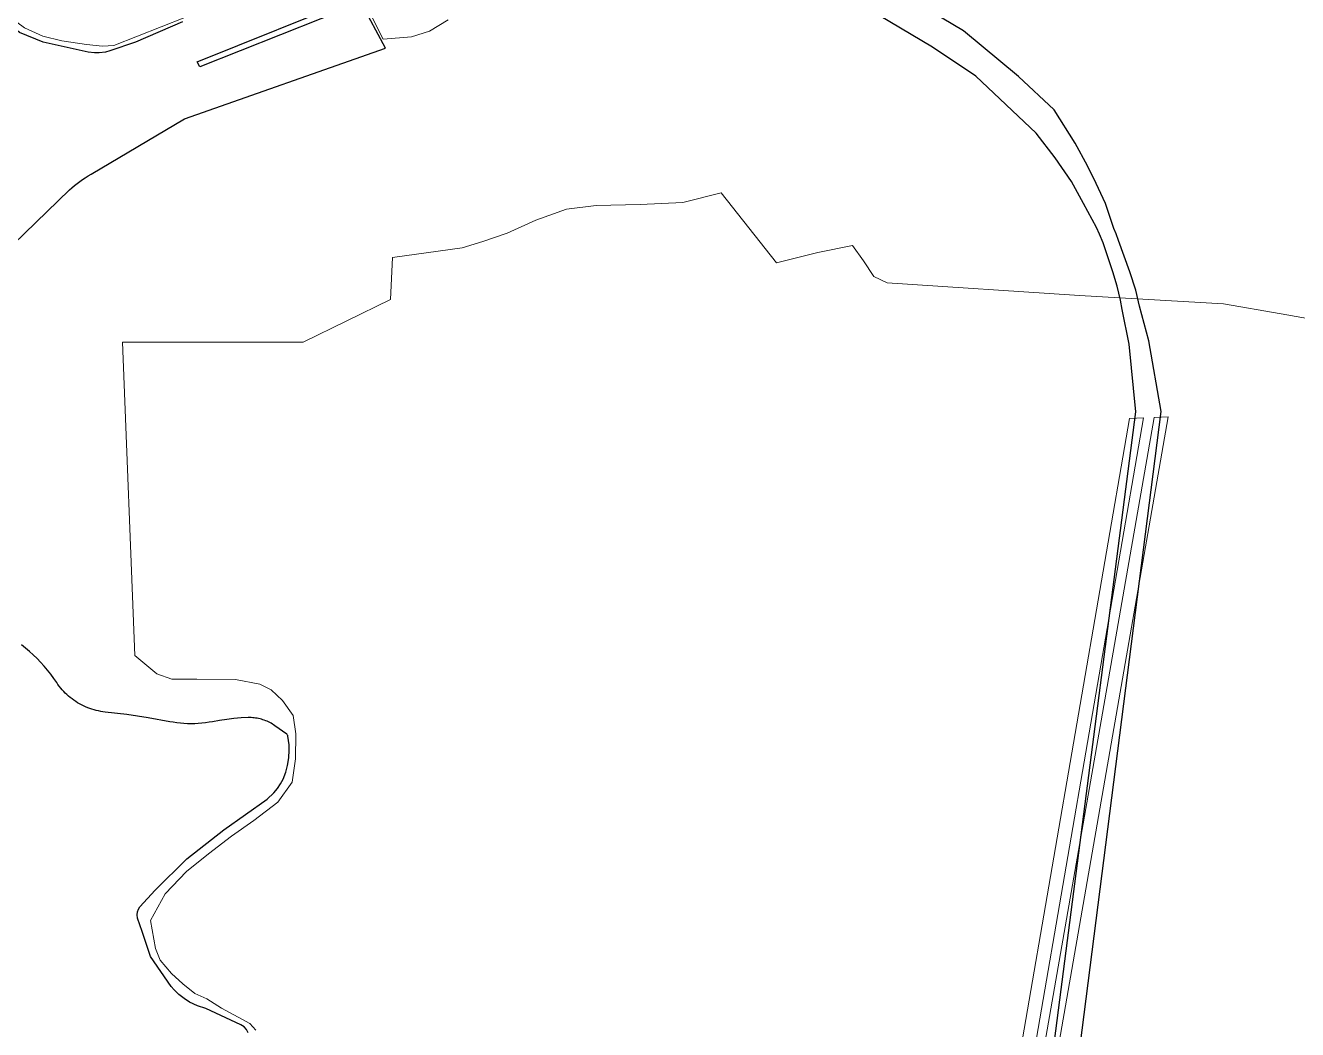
# Model space of a CAD drawing. Header units: millimetres. Extents: x 617751 to 636088, y 68402 to 77988.
# Drawn here: x 627223 to 628046, y 74360 to 75009 of the extents above; entities that cross this region are included whole.
import ezdxf

# ---------------------------------------------------------------- set-up
doc = ezdxf.new("R2010")
doc.units = ezdxf.units.MM
doc.header["$LTSCALE"] = 3
doc.header["$MEASUREMENT"] = 0
for name, color, linetype in [('ALINHAMENTO PREDIAL', 120, 'Continuous'), ('BAIRRO', 30, 'Continuous'), ('NOME LOGRADOURO', 252, 'Continuous'), ('OBRA DE ARTE', 190, 'Continuous')]:
    doc.layers.add(name, color=color, linetype=linetype)

msp = doc.modelspace()

# ---------------------------------------------------------------- linework, layer by layer
at = {"layer": 'ALINHAMENTO PREDIAL'}
for points in [[(627455.91, 74994.82), (627440.23, 75024.21), (627335.75, 74982.74), (627334.18, 74986), (627438.21, 75027.98)], [(627455.91, 74994.82), (627440.23, 75024.21), (627335.75, 74982.74), (627334.18, 74986), (627438.21, 75027.98)], [(627455.91, 74994.82), (627440.23, 75024.21), (627335.75, 74982.74), (627334.18, 74986), (627438.21, 75027.98)], [(627455.91, 74994.82), (627440.23, 75024.21), (627335.75, 74982.74), (627334.18, 74986), (627438.21, 75027.98)], [(627455.91, 74994.82), (627440.23, 75024.21), (627335.75, 74982.74), (627334.18, 74986), (627438.21, 75027.98)], [(627455.91, 74994.82), (627440.23, 75024.21), (627335.75, 74982.74), (627334.18, 74986), (627438.21, 75027.98)], [(627324.64, 75011.82), (627294.2, 74998.67), (627277.69, 74993.02), (627274.75, 74992.28), (627270.76, 74991.78), (627267.74, 74991.76), (627263.73, 74992.21), (627234.6, 74998.67), (627219.29, 75004.98), (627213.82, 75009.38), (627207.28, 75015.26)], [(627324.64, 75011.82), (627294.2, 74998.67), (627277.69, 74993.02), (627274.75, 74992.28), (627270.76, 74991.78), (627267.74, 74991.76), (627263.73, 74992.21), (627234.6, 74998.67), (627219.29, 75004.98), (627213.82, 75009.38), (627207.28, 75015.26)], [(627324.64, 75011.82), (627294.2, 74998.67), (627277.69, 74993.02), (627274.75, 74992.28), (627270.76, 74991.78), (627267.74, 74991.76), (627263.73, 74992.21), (627234.6, 74998.67), (627219.29, 75004.98), (627213.82, 75009.38), (627207.28, 75015.26)], [(627324.64, 75011.82), (627294.2, 74998.67), (627277.69, 74993.02), (627274.75, 74992.28), (627270.76, 74991.78), (627267.74, 74991.76), (627263.73, 74992.21), (627234.6, 74998.67), (627219.29, 75004.98), (627213.82, 75009.38), (627207.28, 75015.26)], [(627324.64, 75011.82), (627294.2, 74998.67), (627277.69, 74993.02), (627274.75, 74992.28), (627270.76, 74991.78), (627267.74, 74991.76), (627263.73, 74992.21), (627234.6, 74998.67), (627219.29, 75004.98), (627213.82, 75009.38), (627207.28, 75015.26)], [(627324.64, 75011.82), (627294.2, 74998.67), (627277.69, 74993.02), (627274.75, 74992.28), (627270.76, 74991.78), (627267.74, 74991.76), (627263.73, 74992.21), (627234.6, 74998.67), (627219.29, 75004.98), (627213.82, 75009.38), (627207.28, 75015.26)], [(627193.05, 74846.76), (627251.57, 74903.07), (627253.15, 74904.53), (627254.78, 74905.95), (627256.45, 74907.3), (627258.17, 74908.6), (627259.94, 74909.84), (627261.74, 74911.02), (627263.59, 74912.14), (627265.47, 74913.19), (627325.85, 74949.08), (627455.91, 74994.82)], [(627193.05, 74846.76), (627251.57, 74903.07), (627253.15, 74904.53), (627254.78, 74905.95), (627256.45, 74907.3), (627258.17, 74908.6), (627259.94, 74909.84), (627261.74, 74911.02), (627263.59, 74912.14), (627265.47, 74913.19), (627325.85, 74949.08), (627455.91, 74994.82)], [(627193.05, 74846.76), (627251.57, 74903.07), (627253.15, 74904.53), (627254.78, 74905.95), (627256.45, 74907.3), (627258.17, 74908.6), (627259.94, 74909.84), (627261.74, 74911.02), (627263.59, 74912.14), (627265.47, 74913.19), (627325.85, 74949.08), (627455.91, 74994.82)], [(627193.05, 74846.76), (627251.57, 74903.07), (627253.15, 74904.53), (627254.78, 74905.95), (627256.45, 74907.3), (627258.17, 74908.6), (627259.94, 74909.84), (627261.74, 74911.02), (627263.59, 74912.14), (627265.47, 74913.19), (627325.85, 74949.08), (627455.91, 74994.82)], [(627193.05, 74846.76), (627251.57, 74903.07), (627253.15, 74904.53), (627254.78, 74905.95), (627256.45, 74907.3), (627258.17, 74908.6), (627259.94, 74909.84), (627261.74, 74911.02), (627263.59, 74912.14), (627265.47, 74913.19), (627325.85, 74949.08), (627455.91, 74994.82)], [(627193.05, 74846.76), (627251.57, 74903.07), (627253.15, 74904.53), (627254.78, 74905.95), (627256.45, 74907.3), (627258.17, 74908.6), (627259.94, 74909.84), (627261.74, 74911.02), (627263.59, 74912.14), (627265.47, 74913.19), (627325.85, 74949.08), (627455.91, 74994.82)], [(627367.18, 74357.81), (627365.99, 74360.07), (627364.48, 74361.72), (627362.33, 74363.1), (627339.82, 74373.58), (627334.39, 74375.32), (627329.25, 74377.79), (627325.65, 74380.09), (627322.3, 74382.75), (627319.24, 74385.74), (627317.38, 74387.9), (627303.85, 74407.24), (627298.65, 74423.48), (627295.62, 74431.95), (627295.26, 74434.15), (627295.45, 74436.09), (627296.1, 74437.93), (627297, 74439.34), (627306.87, 74450.21), (627327.33, 74470.33), (627351.39, 74489.24), (627379.28, 74508.97), (627383.7, 74513.04), (627386.01, 74515.83), (627388.02, 74518.83), (627389.72, 74522.02), (627391.48, 74526.5), (627392.6, 74530.88), (627393.37, 74535.79), (627393.63, 74540.75), (627393.53, 74544.06), (627392.78, 74549.66), (627392.65, 74550.18), (627392.39, 74550.65), (627392.04, 74551.05), (627384.36, 74556.53), (627383.56, 74557.07), (627382.75, 74557.59), (627381.92, 74558.08), (627381.07, 74558.54), (627380.2, 74558.98), (627379.33, 74559.38), (627378.44, 74559.75), (627377.53, 74560.09), (627376.62, 74560.4), (627375.7, 74560.68), (627374.76, 74560.93), (627373.82, 74561.15), (627372.87, 74561.33), (627371.92, 74561.48), (627370.96, 74561.6), (627370, 74561.68), (627369.04, 74561.74), (627368.07, 74561.75), (627367.11, 74561.74), (627362.47, 74561.52), (627357.84, 74561.15), (627353.22, 74560.63), (627348.63, 74559.96), (627344.06, 74559.13), (627341.77, 74558.72), (627339.48, 74558.39), (627337.17, 74558.12), (627334.86, 74557.94), (627332.54, 74557.82), (627330.22, 74557.79), (627327.89, 74557.82), (627325.58, 74557.94), (627323.26, 74558.12), (627320.95, 74558.39), (627318.66, 74558.72), (627316.37, 74559.13), (627302.52, 74561.64), (627288.59, 74563.72), (627274.61, 74565.38), (627273.16, 74565.56), (627271.73, 74565.78), (627270.3, 74566.05), (627268.88, 74566.37), (627267.47, 74566.74), (627266.07, 74567.16), (627264.69, 74567.62), (627263.33, 74568.13), (627261.98, 74568.69), (627260.66, 74569.29), (627259.35, 74569.93), (627258.07, 74570.62), (627256.81, 74571.36), (627255.58, 74572.13), (627254.38, 74572.95), (627253.2, 74573.81), (627252.05, 74574.71), (627250.94, 74575.64), (627249.85, 74576.61), (627248.81, 74577.62), (627247.79, 74578.67), (627246.81, 74579.75), (627245.87, 74580.86), (627244.97, 74582), (627244.11, 74583.17), (627243.28, 74584.37), (627241.39, 74587.14), (627239.4, 74589.85), (627237.32, 74592.49), (627235.16, 74595.06), (627232.91, 74597.56), (627230.58, 74599.97), (627228.17, 74602.32), (627225.69, 74604.58), (627223.13, 74606.75), (627220.5, 74608.84)], [(627367.18, 74357.81), (627365.99, 74360.07), (627364.48, 74361.72), (627362.33, 74363.1), (627339.82, 74373.58), (627334.39, 74375.32), (627329.25, 74377.79), (627325.65, 74380.09), (627322.3, 74382.75), (627319.24, 74385.74), (627317.38, 74387.9), (627303.85, 74407.24), (627298.65, 74423.48), (627295.62, 74431.95), (627295.26, 74434.15), (627295.45, 74436.09), (627296.1, 74437.93), (627297, 74439.34), (627306.87, 74450.21), (627327.33, 74470.33), (627351.39, 74489.24), (627379.28, 74508.97), (627383.7, 74513.04), (627386.01, 74515.83), (627388.02, 74518.83), (627389.72, 74522.02), (627391.48, 74526.5), (627392.6, 74530.88), (627393.37, 74535.79), (627393.63, 74540.75), (627393.53, 74544.06), (627392.78, 74549.66), (627392.65, 74550.18), (627392.39, 74550.65), (627392.04, 74551.05), (627384.36, 74556.53), (627383.56, 74557.07), (627382.75, 74557.59), (627381.92, 74558.08), (627381.07, 74558.54), (627380.2, 74558.98), (627379.33, 74559.38), (627378.44, 74559.75), (627377.53, 74560.09), (627376.62, 74560.4), (627375.7, 74560.68), (627374.76, 74560.93), (627373.82, 74561.15), (627372.87, 74561.33), (627371.92, 74561.48), (627370.96, 74561.6), (627370, 74561.68), (627369.04, 74561.74), (627368.07, 74561.75), (627367.11, 74561.74), (627362.47, 74561.52), (627357.84, 74561.15), (627353.22, 74560.63), (627348.63, 74559.96), (627344.06, 74559.13), (627341.77, 74558.72), (627339.48, 74558.39), (627337.17, 74558.12), (627334.86, 74557.94), (627332.54, 74557.82), (627330.22, 74557.79), (627327.89, 74557.82), (627325.58, 74557.94), (627323.26, 74558.12), (627320.95, 74558.39), (627318.66, 74558.72), (627316.37, 74559.13), (627302.52, 74561.64), (627288.59, 74563.72), (627274.61, 74565.38), (627273.16, 74565.56), (627271.73, 74565.78), (627270.3, 74566.05), (627268.88, 74566.37), (627267.47, 74566.74), (627266.07, 74567.16), (627264.69, 74567.62), (627263.33, 74568.13), (627261.98, 74568.69), (627260.66, 74569.29), (627259.35, 74569.93), (627258.07, 74570.62), (627256.81, 74571.36), (627255.58, 74572.13), (627254.38, 74572.95), (627253.2, 74573.81), (627252.05, 74574.71), (627250.94, 74575.64), (627249.85, 74576.61), (627248.81, 74577.62), (627247.79, 74578.67), (627246.81, 74579.75), (627245.87, 74580.86), (627244.97, 74582), (627244.11, 74583.17), (627243.28, 74584.37), (627241.39, 74587.14), (627239.4, 74589.85), (627237.32, 74592.49), (627235.16, 74595.06), (627232.91, 74597.56), (627230.58, 74599.97), (627228.17, 74602.32), (627225.69, 74604.58), (627223.13, 74606.75), (627220.5, 74608.84)], [(627367.18, 74357.81), (627365.99, 74360.07), (627364.48, 74361.72), (627362.33, 74363.1), (627339.82, 74373.58), (627334.39, 74375.32), (627329.25, 74377.79), (627325.65, 74380.09), (627322.3, 74382.75), (627319.24, 74385.74), (627317.38, 74387.9), (627303.85, 74407.24), (627298.65, 74423.48), (627295.62, 74431.95), (627295.26, 74434.15), (627295.45, 74436.09), (627296.1, 74437.93), (627297, 74439.34), (627306.87, 74450.21), (627327.33, 74470.33), (627351.39, 74489.24), (627379.28, 74508.97), (627383.7, 74513.04), (627386.01, 74515.83), (627388.02, 74518.83), (627389.72, 74522.02), (627391.48, 74526.5), (627392.6, 74530.88), (627393.37, 74535.79), (627393.63, 74540.75), (627393.53, 74544.06), (627392.78, 74549.66), (627392.65, 74550.18), (627392.39, 74550.65), (627392.04, 74551.05), (627384.36, 74556.53), (627383.56, 74557.07), (627382.75, 74557.59), (627381.92, 74558.08), (627381.07, 74558.54), (627380.2, 74558.98), (627379.33, 74559.38), (627378.44, 74559.75), (627377.53, 74560.09), (627376.62, 74560.4), (627375.7, 74560.68), (627374.76, 74560.93), (627373.82, 74561.15), (627372.87, 74561.33), (627371.92, 74561.48), (627370.96, 74561.6), (627370, 74561.68), (627369.04, 74561.74), (627368.07, 74561.75), (627367.11, 74561.74), (627362.47, 74561.52), (627357.84, 74561.15), (627353.22, 74560.63), (627348.63, 74559.96), (627344.06, 74559.13), (627341.77, 74558.72), (627339.48, 74558.39), (627337.17, 74558.12), (627334.86, 74557.94), (627332.54, 74557.82), (627330.22, 74557.79), (627327.89, 74557.82), (627325.58, 74557.94), (627323.26, 74558.12), (627320.95, 74558.39), (627318.66, 74558.72), (627316.37, 74559.13), (627302.52, 74561.64), (627288.59, 74563.72), (627274.61, 74565.38), (627273.16, 74565.56), (627271.73, 74565.78), (627270.3, 74566.05), (627268.88, 74566.37), (627267.47, 74566.74), (627266.07, 74567.16), (627264.69, 74567.62), (627263.33, 74568.13), (627261.98, 74568.69), (627260.66, 74569.29), (627259.35, 74569.93), (627258.07, 74570.62), (627256.81, 74571.36), (627255.58, 74572.13), (627254.38, 74572.95), (627253.2, 74573.81), (627252.05, 74574.71), (627250.94, 74575.64), (627249.85, 74576.61), (627248.81, 74577.62), (627247.79, 74578.67), (627246.81, 74579.75), (627245.87, 74580.86), (627244.97, 74582), (627244.11, 74583.17), (627243.28, 74584.37), (627241.39, 74587.14), (627239.4, 74589.85), (627237.32, 74592.49), (627235.16, 74595.06), (627232.91, 74597.56), (627230.58, 74599.97), (627228.17, 74602.32), (627225.69, 74604.58), (627223.13, 74606.75), (627220.5, 74608.84)], [(627367.18, 74357.81), (627365.99, 74360.07), (627364.48, 74361.72), (627362.33, 74363.1), (627339.82, 74373.58), (627334.39, 74375.32), (627329.25, 74377.79), (627325.65, 74380.09), (627322.3, 74382.75), (627319.24, 74385.74), (627317.38, 74387.9), (627303.85, 74407.24), (627298.65, 74423.48), (627295.62, 74431.95), (627295.26, 74434.15), (627295.45, 74436.09), (627296.1, 74437.93), (627297, 74439.34), (627306.87, 74450.21), (627327.33, 74470.33), (627351.39, 74489.24), (627379.28, 74508.97), (627383.7, 74513.04), (627386.01, 74515.83), (627388.02, 74518.83), (627389.72, 74522.02), (627391.48, 74526.5), (627392.6, 74530.88), (627393.37, 74535.79), (627393.63, 74540.75), (627393.53, 74544.06), (627392.78, 74549.66), (627392.65, 74550.18), (627392.39, 74550.65), (627392.04, 74551.05), (627384.36, 74556.53), (627383.56, 74557.07), (627382.75, 74557.59), (627381.92, 74558.08), (627381.07, 74558.54), (627380.2, 74558.98), (627379.33, 74559.38), (627378.44, 74559.75), (627377.53, 74560.09), (627376.62, 74560.4), (627375.7, 74560.68), (627374.76, 74560.93), (627373.82, 74561.15), (627372.87, 74561.33), (627371.92, 74561.48), (627370.96, 74561.6), (627370, 74561.68), (627369.04, 74561.74), (627368.07, 74561.75), (627367.11, 74561.74), (627362.47, 74561.52), (627357.84, 74561.15), (627353.22, 74560.63), (627348.63, 74559.96), (627344.06, 74559.13), (627341.77, 74558.72), (627339.48, 74558.39), (627337.17, 74558.12), (627334.86, 74557.94), (627332.54, 74557.82), (627330.22, 74557.79), (627327.89, 74557.82), (627325.58, 74557.94), (627323.26, 74558.12), (627320.95, 74558.39), (627318.66, 74558.72), (627316.37, 74559.13), (627302.52, 74561.64), (627288.59, 74563.72), (627274.61, 74565.38), (627273.16, 74565.56), (627271.73, 74565.78), (627270.3, 74566.05), (627268.88, 74566.37), (627267.47, 74566.74), (627266.07, 74567.16), (627264.69, 74567.62), (627263.33, 74568.13), (627261.98, 74568.69), (627260.66, 74569.29), (627259.35, 74569.93), (627258.07, 74570.62), (627256.81, 74571.36), (627255.58, 74572.13), (627254.38, 74572.95), (627253.2, 74573.81), (627252.05, 74574.71), (627250.94, 74575.64), (627249.85, 74576.61), (627248.81, 74577.62), (627247.79, 74578.67), (627246.81, 74579.75), (627245.87, 74580.86), (627244.97, 74582), (627244.11, 74583.17), (627243.28, 74584.37), (627241.39, 74587.14), (627239.4, 74589.85), (627237.32, 74592.49), (627235.16, 74595.06), (627232.91, 74597.56), (627230.58, 74599.97), (627228.17, 74602.32), (627225.69, 74604.58), (627223.13, 74606.75), (627220.5, 74608.84)], [(627367.18, 74357.81), (627365.99, 74360.07), (627364.48, 74361.72), (627362.33, 74363.1), (627339.82, 74373.58), (627334.39, 74375.32), (627329.25, 74377.79), (627325.65, 74380.09), (627322.3, 74382.75), (627319.24, 74385.74), (627317.38, 74387.9), (627303.85, 74407.24), (627298.65, 74423.48), (627295.62, 74431.95), (627295.26, 74434.15), (627295.45, 74436.09), (627296.1, 74437.93), (627297, 74439.34), (627306.87, 74450.21), (627327.33, 74470.33), (627351.39, 74489.24), (627379.28, 74508.97), (627383.7, 74513.04), (627386.01, 74515.83), (627388.02, 74518.83), (627389.72, 74522.02), (627391.48, 74526.5), (627392.6, 74530.88), (627393.37, 74535.79), (627393.63, 74540.75), (627393.53, 74544.06), (627392.78, 74549.66), (627392.65, 74550.18), (627392.39, 74550.65), (627392.04, 74551.05), (627384.36, 74556.53), (627383.56, 74557.07), (627382.75, 74557.59), (627381.92, 74558.08), (627381.07, 74558.54), (627380.2, 74558.98), (627379.33, 74559.38), (627378.44, 74559.75), (627377.53, 74560.09), (627376.62, 74560.4), (627375.7, 74560.68), (627374.76, 74560.93), (627373.82, 74561.15), (627372.87, 74561.33), (627371.92, 74561.48), (627370.96, 74561.6), (627370, 74561.68), (627369.04, 74561.74), (627368.07, 74561.75), (627367.11, 74561.74), (627362.47, 74561.52), (627357.84, 74561.15), (627353.22, 74560.63), (627348.63, 74559.96), (627344.06, 74559.13), (627341.77, 74558.72), (627339.48, 74558.39), (627337.17, 74558.12), (627334.86, 74557.94), (627332.54, 74557.82), (627330.22, 74557.79), (627327.89, 74557.82), (627325.58, 74557.94), (627323.26, 74558.12), (627320.95, 74558.39), (627318.66, 74558.72), (627316.37, 74559.13), (627302.52, 74561.64), (627288.59, 74563.72), (627274.61, 74565.38), (627273.16, 74565.56), (627271.73, 74565.78), (627270.3, 74566.05), (627268.88, 74566.37), (627267.47, 74566.74), (627266.07, 74567.16), (627264.69, 74567.62), (627263.33, 74568.13), (627261.98, 74568.69), (627260.66, 74569.29), (627259.35, 74569.93), (627258.07, 74570.62), (627256.81, 74571.36), (627255.58, 74572.13), (627254.38, 74572.95), (627253.2, 74573.81), (627252.05, 74574.71), (627250.94, 74575.64), (627249.85, 74576.61), (627248.81, 74577.62), (627247.79, 74578.67), (627246.81, 74579.75), (627245.87, 74580.86), (627244.97, 74582), (627244.11, 74583.17), (627243.28, 74584.37), (627241.39, 74587.14), (627239.4, 74589.85), (627237.32, 74592.49), (627235.16, 74595.06), (627232.91, 74597.56), (627230.58, 74599.97), (627228.17, 74602.32), (627225.69, 74604.58), (627223.13, 74606.75), (627220.5, 74608.84)], [(627367.18, 74357.81), (627365.99, 74360.07), (627364.48, 74361.72), (627362.33, 74363.1), (627339.82, 74373.58), (627334.39, 74375.32), (627329.25, 74377.79), (627325.65, 74380.09), (627322.3, 74382.75), (627319.24, 74385.74), (627317.38, 74387.9), (627303.85, 74407.24), (627298.65, 74423.48), (627295.62, 74431.95), (627295.26, 74434.15), (627295.45, 74436.09), (627296.1, 74437.93), (627297, 74439.34), (627306.87, 74450.21), (627327.33, 74470.33), (627351.39, 74489.24), (627379.28, 74508.97), (627383.7, 74513.04), (627386.01, 74515.83), (627388.02, 74518.83), (627389.72, 74522.02), (627391.48, 74526.5), (627392.6, 74530.88), (627393.37, 74535.79), (627393.63, 74540.75), (627393.53, 74544.06), (627392.78, 74549.66), (627392.65, 74550.18), (627392.39, 74550.65), (627392.04, 74551.05), (627384.36, 74556.53), (627383.56, 74557.07), (627382.75, 74557.59), (627381.92, 74558.08), (627381.07, 74558.54), (627380.2, 74558.98), (627379.33, 74559.38), (627378.44, 74559.75), (627377.53, 74560.09), (627376.62, 74560.4), (627375.7, 74560.68), (627374.76, 74560.93), (627373.82, 74561.15), (627372.87, 74561.33), (627371.92, 74561.48), (627370.96, 74561.6), (627370, 74561.68), (627369.04, 74561.74), (627368.07, 74561.75), (627367.11, 74561.74), (627362.47, 74561.52), (627357.84, 74561.15), (627353.22, 74560.63), (627348.63, 74559.96), (627344.06, 74559.13), (627341.77, 74558.72), (627339.48, 74558.39), (627337.17, 74558.12), (627334.86, 74557.94), (627332.54, 74557.82), (627330.22, 74557.79), (627327.89, 74557.82), (627325.58, 74557.94), (627323.26, 74558.12), (627320.95, 74558.39), (627318.66, 74558.72), (627316.37, 74559.13), (627302.52, 74561.64), (627288.59, 74563.72), (627274.61, 74565.38), (627273.16, 74565.56), (627271.73, 74565.78), (627270.3, 74566.05), (627268.88, 74566.37), (627267.47, 74566.74), (627266.07, 74567.16), (627264.69, 74567.62), (627263.33, 74568.13), (627261.98, 74568.69), (627260.66, 74569.29), (627259.35, 74569.93), (627258.07, 74570.62), (627256.81, 74571.36), (627255.58, 74572.13), (627254.38, 74572.95), (627253.2, 74573.81), (627252.05, 74574.71), (627250.94, 74575.64), (627249.85, 74576.61), (627248.81, 74577.62), (627247.79, 74578.67), (627246.81, 74579.75), (627245.87, 74580.86), (627244.97, 74582), (627244.11, 74583.17), (627243.28, 74584.37), (627241.39, 74587.14), (627239.4, 74589.85), (627237.32, 74592.49), (627235.16, 74595.06), (627232.91, 74597.56), (627230.58, 74599.97), (627228.17, 74602.32), (627225.69, 74604.58), (627223.13, 74606.75), (627220.5, 74608.84)]]:
    msp.add_lwpolyline(points, dxfattribs=at)
at = {"layer": 'BAIRRO', "lineweight": 20}
for points in [[(627326.21, 75014.61), (627280.13, 74996.59), (627272.82, 74996.08), (627262.62, 74997.27), (627246.7, 74999.51), (627234.29, 75002.57), (627222.56, 75007.84), (627213.38, 75014.64)], [(627496.45, 75013.08), (627484.32, 75005.8), (627472.73, 75002.03), (627454.41, 75000.69), (627447.13, 75014.96)], [(628067.8, 74817.09), (628035.01, 74822.93), (627997.71, 74829.44), (627904.63, 74834.73), (627780.19, 74842.94), (627771.76, 74847.01), (627765.03, 74857.33), (627757.86, 74867.2), (627735.42, 74862.71), (627708.75, 74855.93), (627672.94, 74901.22), (627648.22, 74894.89), (627620.65, 74893.62), (627592.13, 74892.99), (627572.9, 74890.6), (627553.09, 74883.58), (627534.53, 74875.16), (627518.85, 74869.69), (627505.43, 74865.64), (627460.45, 74859.46), (627459.1, 74832.15), (627402.7, 74804.71), (627285.84, 74804.55), (627293.75, 74601.9), (627308.12, 74590.15), (627317.7, 74586.66), (627333.82, 74586.66), (627358.95, 74586.45), (627374.7, 74583.43), (627381.96, 74579.79), (627389.23, 74572.83), (627396.19, 74563.15), (627398.01, 74551.34), (627397.71, 74535), (627395.59, 74520.07), (627386.2, 74507.06), (627370.76, 74495.26), (627356.27, 74484.99), (627341.49, 74473.55), (627327.19, 74462.12), (627313.37, 74447.82), (627303.84, 74430.43), (627307.18, 74412.33), (627310.27, 74404.94), (627317.42, 74396.13), (627324.81, 74389.46), (627332.68, 74383.26), (627340.3, 74379.93), (627349.83, 74373.73), (627360.58, 74367.95), (627368.21, 74363.9), (627372.02, 74359.61)], [(627372.02, 74359.61), (627368.21, 74363.9), (627360.58, 74367.95), (627349.83, 74373.73), (627340.3, 74379.93), (627332.68, 74383.26), (627324.81, 74389.46), (627317.42, 74396.13), (627310.27, 74404.94), (627307.18, 74412.33), (627303.84, 74430.43), (627313.37, 74447.82), (627327.19, 74462.12), (627341.49, 74473.55), (627356.27, 74484.99), (627370.76, 74495.26), (627386.2, 74507.06), (627395.59, 74520.07), (627397.71, 74535), (627398.01, 74551.34), (627396.19, 74563.15), (627389.23, 74572.83), (627381.96, 74579.79), (627374.7, 74583.43), (627358.95, 74586.45), (627333.82, 74586.66), (627317.7, 74586.66), (627308.12, 74590.15), (627293.75, 74601.9), (627285.84, 74804.55), (627402.7, 74804.71), (627459.1, 74832.15), (627460.45, 74859.46), (627505.43, 74865.64), (627518.85, 74869.69), (627534.53, 74875.16), (627553.09, 74883.58), (627572.9, 74890.6), (627592.13, 74892.99), (627620.65, 74893.62), (627648.22, 74894.89), (627672.94, 74901.22), (627708.75, 74855.93), (627735.42, 74862.71), (627757.86, 74867.2), (627765.03, 74857.33), (627771.76, 74847.01), (627780.19, 74842.94), (627904.63, 74834.73), (627997.71, 74829.44), (628035.01, 74822.93), (628067.8, 74817.09)]]:
    msp.add_lwpolyline(points, dxfattribs=at)
at = {"layer": 'NOME LOGRADOURO'}
for points in [[(627696.16, 72756.79), (627699.05, 72825.19), (627699.49, 72835.6), (627761.32, 73344.09), (627812.15, 73753.51), (627849.3, 74048.87), (627940.99, 74759.47), (627936.65, 74803.39), (627932.32, 74825.76), (627931.18, 74831.77), (627929.05, 74840.86), (627926.16, 74850.12), (627919.86, 74868.9), (627917.64, 74874.45), (627915.65, 74878.73), (627907.25, 74894.33), (627899.52, 74908.45), (627889, 74923.88), (627876.59, 74939.77), (627837.54, 74976.69), (627809.6, 74995.54), (627686.48, 75068.73), (627293.15, 75299.98), (627224.29, 75363.01)], [(627696.16, 72756.79), (627699.05, 72825.19), (627699.49, 72835.6), (627761.32, 73344.09), (627812.15, 73753.51), (627849.3, 74048.87), (627940.99, 74759.47), (627936.65, 74803.39), (627932.32, 74825.76), (627931.18, 74831.77), (627929.05, 74840.86), (627926.16, 74850.12), (627919.86, 74868.9), (627917.64, 74874.45), (627915.65, 74878.73), (627907.25, 74894.33), (627899.52, 74908.45), (627889, 74923.88), (627876.59, 74939.77), (627837.54, 74976.69), (627809.6, 74995.54), (627686.48, 75068.73), (627293.15, 75299.98), (627224.29, 75363.01)], [(627696.16, 72756.79), (627699.05, 72825.19), (627699.49, 72835.6), (627761.32, 73344.09), (627812.15, 73753.51), (627849.3, 74048.87), (627940.99, 74759.47), (627936.65, 74803.39), (627932.32, 74825.76), (627931.18, 74831.77), (627929.05, 74840.86), (627926.16, 74850.12), (627919.86, 74868.9), (627917.64, 74874.45), (627915.65, 74878.73), (627907.25, 74894.33), (627899.52, 74908.45), (627889, 74923.88), (627876.59, 74939.77), (627837.54, 74976.69), (627809.6, 74995.54), (627686.48, 75068.73), (627293.15, 75299.98), (627224.29, 75363.01)], [(627696.16, 72756.79), (627699.05, 72825.19), (627699.49, 72835.6), (627761.32, 73344.09), (627812.15, 73753.51), (627849.3, 74048.87), (627940.99, 74759.47), (627936.65, 74803.39), (627932.32, 74825.76), (627931.18, 74831.77), (627929.05, 74840.86), (627926.16, 74850.12), (627919.86, 74868.9), (627917.64, 74874.45), (627915.65, 74878.73), (627907.25, 74894.33), (627899.52, 74908.45), (627889, 74923.88), (627876.59, 74939.77), (627837.54, 74976.69), (627809.6, 74995.54), (627686.48, 75068.73), (627293.15, 75299.98), (627224.29, 75363.01)], [(627696.16, 72756.79), (627699.05, 72825.19), (627699.49, 72835.6), (627761.32, 73344.09), (627812.15, 73753.51), (627849.3, 74048.87), (627940.99, 74759.47), (627936.65, 74803.39), (627932.32, 74825.76), (627931.18, 74831.77), (627929.05, 74840.86), (627926.16, 74850.12), (627919.86, 74868.9), (627917.64, 74874.45), (627915.65, 74878.73), (627907.25, 74894.33), (627899.52, 74908.45), (627889, 74923.88), (627876.59, 74939.77), (627837.54, 74976.69), (627809.6, 74995.54), (627686.48, 75068.73), (627293.15, 75299.98), (627224.29, 75363.01)], [(627712.42, 72756.79), (627714.27, 72825.91), (627777.79, 73334.73), (627831.06, 73760.17), (627866.82, 74050.67), (627957.44, 74759.79), (627949.57, 74805.58), (627943.39, 74827.83), (627941, 74838.16), (627937.18, 74850.18), (627929.87, 74870.36), (627928.26, 74874.62), (627926.9, 74878.21), (627921.4, 74894.22), (627915.42, 74907.24), (627909.77, 74918.74), (627901.8, 74933.4), (627888.2, 74954.89), (627865.09, 74976.55), (627829.59, 75006.03), (627702.99, 75081.44)], [(627712.42, 72756.79), (627714.27, 72825.91), (627777.79, 73334.73), (627831.06, 73760.17), (627866.82, 74050.67), (627957.44, 74759.79), (627949.57, 74805.58), (627943.39, 74827.83), (627941, 74838.16), (627937.18, 74850.18), (627929.87, 74870.36), (627928.26, 74874.62), (627926.9, 74878.21), (627921.4, 74894.22), (627915.42, 74907.24), (627909.77, 74918.74), (627901.8, 74933.4), (627888.2, 74954.89), (627865.09, 74976.55), (627829.59, 75006.03), (627702.99, 75081.44)], [(627712.42, 72756.79), (627714.27, 72825.91), (627777.79, 73334.73), (627831.06, 73760.17), (627866.82, 74050.67), (627957.44, 74759.79), (627949.57, 74805.58), (627943.39, 74827.83), (627941, 74838.16), (627937.18, 74850.18), (627929.87, 74870.36), (627928.26, 74874.62), (627926.9, 74878.21), (627921.4, 74894.22), (627915.42, 74907.24), (627909.77, 74918.74), (627901.8, 74933.4), (627888.2, 74954.89), (627865.09, 74976.55), (627829.59, 75006.03), (627702.99, 75081.44)], [(627712.42, 72756.79), (627714.27, 72825.91), (627777.79, 73334.73), (627831.06, 73760.17), (627866.82, 74050.67), (627957.44, 74759.79), (627949.57, 74805.58), (627943.39, 74827.83), (627941, 74838.16), (627937.18, 74850.18), (627929.87, 74870.36), (627928.26, 74874.62), (627926.9, 74878.21), (627921.4, 74894.22), (627915.42, 74907.24), (627909.77, 74918.74), (627901.8, 74933.4), (627888.2, 74954.89), (627865.09, 74976.55), (627829.59, 75006.03), (627702.99, 75081.44)], [(627712.42, 72756.79), (627714.27, 72825.91), (627777.79, 73334.73), (627831.06, 73760.17), (627866.82, 74050.67), (627957.44, 74759.79), (627949.57, 74805.58), (627943.39, 74827.83), (627941, 74838.16), (627937.18, 74850.18), (627929.87, 74870.36), (627928.26, 74874.62), (627926.9, 74878.21), (627921.4, 74894.22), (627915.42, 74907.24), (627909.77, 74918.74), (627901.8, 74933.4), (627888.2, 74954.89), (627865.09, 74976.55), (627829.59, 75006.03), (627702.99, 75081.44)]]:
    msp.add_lwpolyline(points, dxfattribs=at)
at = {"layer": 'OBRA DE ARTE', "lineweight": 20}
for points in [[(627698.23, 72768.19), (627690.33, 72767.67), (627728.53, 73267.22), (627782.39, 73765.32), (627851.88, 74261.48), (627936.91, 74755.22), (627946.05, 74755.72), (627860.83, 74261.98), (627791.08, 73765.83), (627736.86, 73267.73), (627698.23, 72768.19)], [(627712.57, 72769.13), (627705.44, 72768.64), (627742.88, 73268.21), (627796.66, 73766.28), (627866.7, 74262.33), (627952.94, 74755.82), (627962.08, 74756.32), (627876.05, 74262.75), (627805.75, 73766.69), (627751.24, 73268.65), (627712.57, 72769.13)]]:
    msp.add_lwpolyline(points, dxfattribs=at)

doc.saveas('drawing.dxf')
